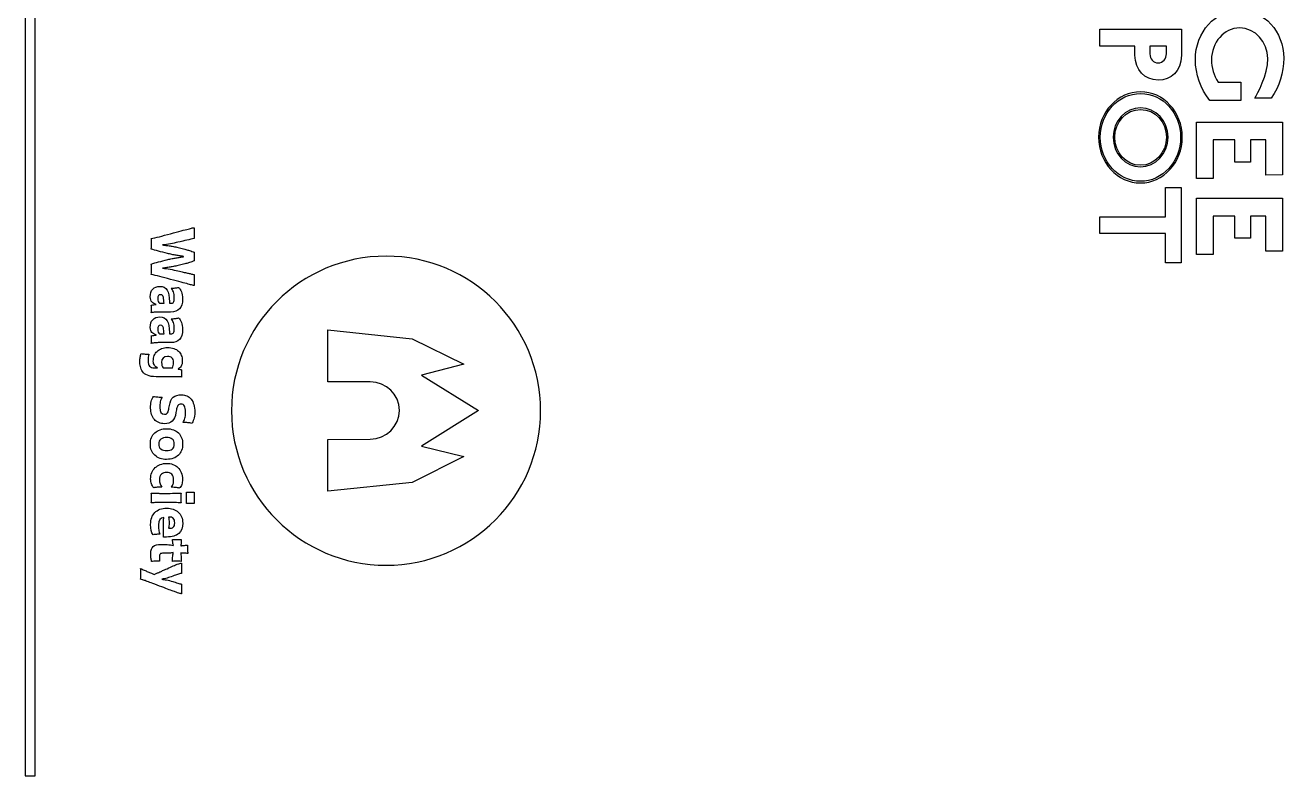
# Model space of a CAD drawing. Extents: x -98 to 566, y 230 to 443.
# Drawn here: x 66.46 to 102.43, y 321.01 to 342.46 of the extents above; entities that cross this region are included whole.
import ezdxf

# ---------------------------------------------------------------- set-up
doc = ezdxf.new("R2010")
doc.units = 0
doc.layers.add('Layer', color=7, linetype='CONTINUOUS')
doc.layers.add('Layer_1', color=7, linetype='CONTINUOUS')

msp = doc.modelspace()

# ---------------------------------------------------------------- linework, layer by layer
at = {"layer": 'Layer', "color": 7}
for p, q in [((97.171751, 341.85497), (97.171751, 342.340586)), ((97.171751, 342.340586), (99.50041, 342.340586)), ((99.50041, 342.340586), (99.50041, 341.596868)), ((98.175483, 341.85497), (97.171751, 341.85497)), ((98.175483, 341.596868), (98.175483, 341.85497)), ((99.073584, 341.85497), (98.60183, 341.85497)), ((98.60183, 341.85497), (98.60183, 341.637973)), ((99.073584, 341.637973), (99.073584, 341.85497)), ((98.175483, 341.596868), (98.175483, 341.596868)), ((99.073584, 341.637017), (99.073584, 341.637973)), ((99.901902, 341.479288), (99.901902, 341.479288)), ((100.552417, 340.833075), (101.198629, 340.833075)), ((101.198629, 340.833075), (101.198629, 340.307311)), ((102.071398, 340.372792), (101.599166, 340.372792)), ((99.931536, 338.075679), (99.933448, 339.684997)), ((99.933448, 339.684997), (102.392592, 339.684997)), ((102.392592, 339.684997), (102.392592, 338.177487)), ((97.598576, 339.256738), (97.598576, 339.256738)), ((99.527176, 339.256738), (99.52622, 339.256738)), ((101.024171, 339.178351), (100.409504, 339.178351)), ((100.409504, 339.178351), (100.409504, 338.075679)), ((101.024171, 338.54361), (101.024171, 339.178351)), ((101.914625, 339.178351), (101.476328, 339.178351)), ((101.476328, 339.178351), (101.476328, 338.54361)), ((101.914625, 338.169361), (101.914625, 339.178351)), ((101.476328, 338.54361), (101.024171, 338.54361)), ((100.409504, 338.075679), (99.931536, 338.075679)), ((102.392592, 338.177487), (101.914625, 338.169361)), ((99.043472, 336.979699), (99.043472, 337.815665)), ((99.043472, 337.815665), (99.492762, 337.815665)), ((99.492762, 337.815665), (99.492762, 335.6672)), ((99.931536, 335.901404), (99.933448, 337.511677)), ((99.933448, 337.511677), (102.392592, 337.511677)), ((102.392592, 337.511677), (102.392592, 336.004645)), ((101.024171, 337.004076), (100.409504, 337.004076)), ((100.409504, 337.004076), (100.409504, 335.901404)), ((101.024171, 336.369335), (101.024171, 337.004076)), ((101.914625, 337.004076), (101.476328, 337.004076)), ((101.476328, 337.004076), (101.476328, 336.369335)), ((101.914625, 335.99652), (101.914625, 337.004076)), ((97.172229, 336.501732), (97.172229, 336.979699)), ((97.172229, 336.979699), (99.043472, 336.979699)), ((99.043472, 336.501732), (97.172229, 336.501732)), ((99.043472, 335.6672), (99.043472, 336.501732)), ((101.476328, 336.369335), (101.024171, 336.369335)), ((70.38493, 336.183208), (70.38493, 336.176566)), ((102.392592, 336.004645), (101.914625, 335.99652)), ((70.982912, 335.842767), (70.982912, 335.84941)), ((99.492762, 335.6672), (99.043472, 335.6672)), ((100.409504, 335.901404), (99.931536, 335.901404)), ((70.38493, 335.515611), (70.38493, 335.510629)), ((70.637554, 334.939), (70.640876, 334.942322)), ((70.205775, 334.472346), (70.205775, 334.478989)), ((70.303755, 334.512203), (70.431629, 334.512203)), ((70.586073, 334.548738), (70.586073, 334.512203)), ((70.586073, 334.512203), (70.630912, 334.512203)), ((70.614305, 334.259778), (70.292131, 334.259778)), ((70.637554, 334.064867), (70.640876, 334.068189)), ((70.205775, 333.598213), (70.205775, 333.604856)), ((70.303755, 333.63807), (70.431629, 333.63807)), ((70.586073, 333.674605), (70.586073, 333.63807)), ((70.586073, 333.63807), (70.630912, 333.63807)), ((75.111666, 332.263994), (75.111666, 333.750772)), ((75.111666, 333.750772), (77.518824, 333.494122)), ((77.518824, 333.494122), (78.996738, 332.768435)), ((70.614305, 333.385645), (70.292131, 333.385645)), ((78.996738, 332.768435), (77.784283, 332.458691)), ((70.157482, 332.665917), (70.213945, 332.664257)), ((70.516191, 332.411832), (70.203981, 332.411832)), ((70.245498, 332.660935), (70.247226, 332.665917)), ((70.833449, 332.636025), (70.835177, 332.631043)), ((77.784283, 332.458691), (79.42151, 331.449806)), ((76.324065, 332.263994), (75.111666, 332.263994)), ((79.42151, 331.449797), (77.784283, 330.423211)), ((79.42151, 331.449806), (79.42151, 331.449797)), ((81.191495, 331.440935), (81.191495, 331.440935)), ((75.111666, 330.617908), (76.324065, 330.626769)), ((75.111666, 329.139983), (75.111666, 330.617908)), ((77.784283, 330.423211), (78.996738, 330.131165)), ((78.996738, 330.131165), (77.518824, 329.38778)), ((77.518824, 329.38778), (75.111666, 329.139983)), ((70.416749, 327.830531), (70.416749, 328.230757)), ((70.501444, 327.830531), (70.416749, 327.830531)), ((70.695612, 327.381314), (70.692291, 327.384635)), ((70.693885, 327.590561), (70.697206, 327.595543)), ((70.911502, 327.376332), (70.90818, 327.37301)), ((70.911369, 327.583918), (70.913096, 327.580597)), ((70.368456, 326.630578), (70.368456, 326.622275))]:
    msp.add_line(p, q, dxfattribs=at)
for points in [[(99.901902, 341.479288), (99.901902, 342.264589), (100.475464, 342.891683), (101.167083, 342.891683)], [(101.167083, 342.891683), (101.858702, 342.891683), (102.42844, 342.28084), (102.42844, 341.515135)], [(101.166605, 342.379779), (100.718271, 342.379779), (100.36123, 341.963469), (100.36123, 341.47164)], [(101.971981, 341.503186), (101.971981, 341.983066), (101.606813, 342.375955), (101.166605, 342.379779)], [(98.834123, 340.889476), (98.452226, 340.88852), (98.175483, 341.176256), (98.175483, 341.596868)], [(98.60183, 341.637973), (98.60183, 341.492193), (98.697424, 341.379871), (98.837468, 341.379871)], [(99.50041, 341.596868), (99.50041, 341.12129), (99.197378, 340.889476), (98.834123, 340.889476)], [(98.837468, 341.379871), (98.903033, 341.38222), (98.964922, 341.410747), (99.009295, 341.459073)], [(99.009295, 341.459073), (99.053668, 341.507398), (99.076824, 341.57149), (99.073584, 341.637017)], [(100.313911, 340.307311), (100.04661, 340.639369), (99.901195, 341.053011), (99.901902, 341.479288)], [(100.36123, 341.47164), (100.360347, 341.244554), (100.426886, 341.022314), (100.552417, 340.833075)], [(101.599166, 340.372792), (101.674685, 340.503756), (101.971981, 341.023307), (101.971981, 341.503186)], [(102.42844, 341.515135), (102.426817, 341.107144), (102.302404, 340.70909), (102.071398, 340.372792)], [(98.33608, 340.555376), (97.685088, 340.555376), (97.134469, 339.978947), (97.134469, 339.256738)], [(97.182744, 339.254826), (97.182744, 339.946923), (97.699905, 340.507579), (98.33608, 340.507579)], [(99.52622, 339.256738), (99.52622, 339.978947), (98.987072, 340.555376), (98.33608, 340.555376)], [(98.33608, 340.507579), (98.972255, 340.507579), (99.478423, 339.946445), (99.478423, 339.256738)], [(101.198629, 340.307311), (101.198629, 340.307311), (100.313911, 340.307311), (100.313911, 340.307311)], [(98.33608, 340.097961), (97.903041, 340.097961), (97.550779, 339.720366), (97.550779, 339.256738)], [(97.598576, 339.256738), (97.598576, 339.690732), (97.927896, 340.050164), (98.33608, 340.050164)], [(99.121381, 339.256738), (99.121381, 339.723234), (98.769119, 340.097961), (98.33608, 340.097961)], [(98.33608, 340.050164), (98.744265, 340.050164), (99.073584, 339.690732), (99.073584, 339.256738)], [(97.134469, 339.256738), (97.134469, 338.526881), (97.680786, 337.950452), (98.332256, 337.950452)], [(98.331778, 337.996337), (97.698949, 337.996337), (97.182744, 338.562729), (97.182744, 339.254826)], [(97.550779, 339.256738), (97.550779, 338.788807), (97.901129, 338.407867), (98.332256, 338.407867)], [(98.332256, 338.455664), (97.925506, 338.455664), (97.598576, 338.815096), (97.598576, 339.256738)], [(99.478901, 339.254826), (99.478901, 338.560817), (98.964608, 337.996337), (98.331778, 337.996337)], [(98.332256, 338.407867), (98.763383, 338.407867), (99.121381, 338.790241), (99.121381, 339.256738)], [(98.332256, 337.950452), (98.983726, 337.950452), (99.527176, 338.526881), (99.527176, 339.256738)], [(99.073584, 339.256738), (99.073584, 338.815096), (98.739007, 338.455664), (98.332256, 338.455664)], [(71.120616, 336.633256), (71.172642, 336.646541), (71.211954, 336.656505), (71.238525, 336.663148)], [(71.238525, 336.663148), (71.266199, 336.668688), (71.285569, 336.671451), (71.296649, 336.671451)], [(71.296649, 336.671451), (71.295321, 336.653738), (71.294391, 336.638792), (71.293328, 336.626613)], [(70.067738, 336.359242), (70.126407, 336.371424), (70.203357, 336.389688), (70.298574, 336.414044)], [(70.069465, 336.327688), (70.069465, 336.339871), (70.069465, 336.350385), (70.067738, 336.359242)], [(70.071192, 336.289493), (70.071192, 336.302778), (70.071192, 336.315511), (70.069465, 336.327688)], [(70.071192, 336.251297), (70.071192, 336.26348), (70.071192, 336.276207), (70.071192, 336.289493)], [(70.298574, 336.414044), (70.393778, 336.438402), (70.498402, 336.46608), (70.612445, 336.497079)], [(70.612445, 336.497079), (70.73422, 336.530293), (70.83608, 336.55797), (70.918012, 336.580113)], [(71.085742, 336.314403), (71.011555, 336.296689), (70.924097, 336.276761), (70.823352, 336.254618)], [(70.918012, 336.580113), (71.001046, 336.602256), (71.068577, 336.61997), (71.120616, 336.633256)], [(71.296649, 336.359242), (71.230222, 336.347059), (71.159915, 336.332118), (71.085742, 336.314403)], [(71.293328, 336.626613), (71.293328, 336.61443), (71.293328, 336.603363), (71.293328, 336.593399)], [(71.293328, 336.593399), (71.293328, 336.582332), (71.293328, 336.572364), (71.293328, 336.563507)], [(71.293328, 336.563507), (71.293328, 336.553542), (71.293328, 336.541918), (71.293328, 336.528632)], [(71.293328, 336.528632), (71.293328, 336.493204), (71.293328, 336.464419), (71.293328, 336.442276)], [(71.293328, 336.442276), (71.293328, 336.419026), (71.294656, 336.391349), (71.296649, 336.359242)], [(70.067871, 336.060317), (70.07013, 336.089103), (70.071192, 336.116781), (70.071192, 336.143352)], [(70.270475, 336.000532), (70.189646, 336.022675), (70.122116, 336.042604), (70.067871, 336.060317)], [(70.071192, 336.216422), (70.071192, 336.226386), (70.071192, 336.238011), (70.071192, 336.251297)], [(70.071192, 336.143352), (70.071192, 336.169923), (70.071192, 336.194281), (70.071192, 336.216422)], [(70.527882, 335.934105), (70.437089, 335.956248), (70.351291, 335.978391), (70.270475, 336.000532)], [(70.615766, 336.209779), (70.54158, 336.193173), (70.464643, 336.184316), (70.38493, 336.183208)], [(70.38493, 336.176566), (70.429211, 336.172142), (70.471831, 336.167704), (70.512803, 336.16328)], [(70.512803, 336.16328), (70.553763, 336.15774), (70.594722, 336.151655), (70.635694, 336.145012)], [(70.652434, 335.905873), (70.610359, 335.914734), (70.568842, 335.924142), (70.527882, 335.934105)], [(70.823352, 336.254618), (70.760246, 336.241333), (70.691042, 336.226386), (70.615766, 336.209779)], [(70.635694, 336.145012), (70.677756, 336.137267), (70.720934, 336.12896), (70.765228, 336.120102)], [(70.765228, 336.120102), (70.810612, 336.110138), (70.85933, 336.098513), (70.911369, 336.085228)], [(70.911369, 336.085228), (70.968935, 336.070835), (71.017095, 336.058657), (71.055849, 336.048692)], [(71.055849, 336.048692), (71.09459, 336.037626), (71.127803, 336.027657), (71.155491, 336.0188)], [(71.155491, 336.0188), (71.184267, 336.009939), (71.209177, 336.00164), (71.230222, 335.99389)], [(71.230222, 335.99389), (71.251253, 335.986144), (71.2734, 335.977837), (71.296649, 335.968979)], [(71.296649, 335.968979), (71.294391, 335.947944), (71.292796, 335.928016), (71.291734, 335.909194)], [(70.067871, 335.63352), (70.127656, 335.652341), (70.196847, 335.67227), (70.275457, 335.693305)], [(70.069598, 335.553807), (70.069598, 335.5837), (70.069598, 335.610271), (70.067871, 335.63352)], [(70.275457, 335.693305), (70.354054, 335.714341), (70.441526, 335.737037), (70.537846, 335.761393)], [(70.537846, 335.761393), (70.577703, 335.771357), (70.618104, 335.780215), (70.659077, 335.787964)], [(70.765228, 335.575396), (70.720934, 335.565431), (70.677756, 335.556575), (70.635694, 335.548825)], [(70.776986, 335.882623), (70.737129, 335.889266), (70.695612, 335.897017), (70.652434, 335.905873)], [(70.659077, 335.787964), (70.701139, 335.795709), (70.741553, 335.802912), (70.780307, 335.809553)], [(70.911369, 335.606949), (70.858227, 335.594766), (70.809509, 335.584254), (70.765228, 335.575396)], [(70.889913, 335.864356), (70.855583, 335.869896), (70.817945, 335.875981), (70.776986, 335.882623)], [(70.780307, 335.809553), (70.819048, 335.816196), (70.855583, 335.82228), (70.889913, 335.827821)], [(70.982912, 335.84941), (70.956341, 335.853834), (70.925332, 335.858816), (70.889913, 335.864356)], [(70.889913, 335.827821), (70.925332, 335.833361), (70.956341, 335.838343), (70.982912, 335.842767)], [(71.055849, 335.643484), (71.017095, 335.632417), (70.968935, 335.620236), (70.911369, 335.606949)], [(71.155491, 335.673376), (71.127803, 335.663412), (71.09459, 335.653449), (71.055849, 335.643484)], [(71.230222, 335.698287), (71.209177, 335.690541), (71.184267, 335.682234), (71.155491, 335.673376)], [(71.296649, 335.723197), (71.2734, 335.714336), (71.251253, 335.706037), (71.230222, 335.698287)], [(71.291734, 335.909194), (71.291734, 335.890374), (71.291734, 335.868785), (71.291734, 335.844427)], [(71.291734, 335.844427), (71.291734, 335.821179), (71.291734, 335.79959), (71.291734, 335.779661)], [(71.291734, 335.779661), (71.291734, 335.759734), (71.293461, 335.740912), (71.296649, 335.723197)], [(76.775423, 335.857016), (74.336487, 335.857016), (72.359322, 333.879871), (72.359322, 331.440935)], [(81.191495, 331.440935), (81.191495, 333.879871), (79.214331, 335.857016), (76.775423, 335.857016)], [(70.067871, 335.332935), (70.0692, 335.3584), (70.069598, 335.383311), (70.069598, 335.407666)], [(70.308671, 335.274811), (70.215672, 335.298062), (70.135401, 335.317436), (70.067871, 335.332935)], [(70.071325, 335.472433), (70.071325, 335.49679), (70.071325, 335.523915), (70.069598, 335.553807)], [(70.069598, 335.407666), (70.070927, 335.430917), (70.071325, 335.452506), (70.071325, 335.472433)], [(70.612578, 335.195097), (70.504075, 335.223884), (70.402773, 335.250456), (70.308671, 335.274811)], [(70.512803, 335.530557), (70.472947, 335.525017), (70.430313, 335.520035), (70.38493, 335.515611)], [(70.38493, 335.510629), (70.461322, 335.507307), (70.536053, 335.498446), (70.609123, 335.484058)], [(70.635694, 335.548825), (70.594722, 335.541079), (70.553763, 335.534986), (70.512803, 335.530557)], [(70.609123, 335.484058), (70.683296, 335.468559), (70.756925, 335.452506), (70.829995, 335.435898)], [(70.916484, 335.115384), (70.833449, 335.137529), (70.732147, 335.1641), (70.612578, 335.195097)], [(70.829995, 335.435898), (70.887561, 335.422612), (70.937382, 335.410989), (70.979457, 335.401023)], [(70.979457, 335.401023), (71.022635, 335.391059), (71.061934, 335.382203), (71.097366, 335.374452)], [(71.097366, 335.374452), (71.132786, 335.366707), (71.165999, 335.359507), (71.197008, 335.352863)], [(71.197008, 335.352863), (71.228003, 335.345118), (71.261217, 335.337918), (71.296649, 335.331274)], [(71.295055, 335.284775), (71.295055, 335.270384), (71.295055, 335.257098), (71.293328, 335.244918)], [(71.293328, 335.244918), (71.293328, 335.231633), (71.293328, 335.218348), (71.293328, 335.205062)], [(71.293328, 335.205062), (71.293328, 335.191776), (71.293328, 335.176277), (71.293328, 335.158562)], [(71.296649, 335.331274), (71.296649, 335.313562), (71.296649, 335.298062), (71.295055, 335.284775)], [(70.038045, 334.696539), (70.038045, 334.790646), (70.061295, 334.863717), (70.107794, 334.915751)], [(70.107794, 334.915751), (70.155396, 334.967786), (70.224042, 334.993803), (70.31372, 334.993803)], [(70.31372, 334.993803), (70.411142, 334.993803), (70.480891, 334.958376), (70.522967, 334.887519)], [(70.522967, 334.887519), (70.565029, 334.815557), (70.586073, 334.70263), (70.586073, 334.548738)], [(70.697339, 334.837698), (70.681835, 334.881984), (70.661907, 334.915751), (70.637554, 334.939)], [(70.640876, 334.942322), (70.657483, 334.942322), (70.675192, 334.942853), (70.694018, 334.943982)], [(70.694018, 334.943982), (70.71283, 334.945045), (70.731098, 334.946746), (70.748821, 334.948964)], [(70.72225, 334.668308), (70.72225, 334.73695), (70.714013, 334.793414), (70.697339, 334.837698)], [(70.748821, 334.948964), (70.767633, 334.950027), (70.784798, 334.952286), (70.800302, 334.955607)], [(70.800302, 334.955607), (70.816909, 334.958929), (70.830739, 334.96225), (70.841819, 334.965571)], [(70.841819, 334.965571), (70.88056, 334.933466), (70.909908, 334.89084), (70.929836, 334.837698)], [(71.120749, 335.060581), (71.067607, 335.074976), (70.999518, 335.093244), (70.916484, 335.115384)], [(70.929836, 334.837698), (70.950867, 334.784557), (70.961389, 334.71813), (70.961389, 334.638415)], [(71.241979, 335.030689), (71.214292, 335.036229), (71.173891, 335.046191), (71.120749, 335.060581)], [(71.296782, 335.020725), (71.287881, 335.020726), (71.269653, 335.024046), (71.241979, 335.030689)], [(71.293328, 335.158562), (71.293328, 335.134207), (71.293328, 335.110404), (71.293328, 335.087153)], [(71.293328, 335.087153), (71.293328, 335.062797), (71.294656, 335.040654), (71.296649, 335.020725)], [(70.082884, 334.548738), (70.052991, 334.579738), (70.038045, 334.629005), (70.038045, 334.696539)], [(70.205775, 334.478989), (70.154838, 334.493383), (70.113879, 334.516632), (70.082884, 334.548738)], [(70.268881, 334.729753), (70.256658, 334.710933), (70.250613, 334.682147), (70.250613, 334.643397)], [(70.250613, 334.643397), (70.250613, 334.606863), (70.254998, 334.579184), (70.263899, 334.560363)], [(70.263899, 334.560363), (70.273863, 334.540436), (70.287149, 334.524382), (70.303755, 334.512203)], [(70.330327, 334.756324), (70.301537, 334.756326), (70.281051, 334.747463), (70.268881, 334.729753)], [(70.398415, 334.724771), (70.385129, 334.745808), (70.362424, 334.756326), (70.330327, 334.756324)], [(70.423325, 334.603541), (70.421067, 334.663327), (70.41283, 334.703736), (70.398415, 334.724771)], [(70.431562, 334.512203), (70.425982, 334.537667), (70.423325, 334.568114), (70.423325, 334.603541)], [(70.630912, 334.512203), (70.649724, 334.512204), (70.665228, 334.514421), (70.677411, 334.518846)], [(70.677411, 334.518846), (70.689634, 334.522167), (70.699, 334.529912), (70.705643, 334.542095)], [(70.705643, 334.542095), (70.712285, 334.553162), (70.71667, 334.56922), (70.718928, 334.590255)], [(70.718928, 334.590255), (70.721187, 334.610185), (70.72225, 334.636202), (70.72225, 334.668308)], [(70.961389, 334.638415), (70.961389, 334.505561), (70.933157, 334.409241), (70.876694, 334.349455)], [(70.067937, 334.455739), (70.087866, 334.461279), (70.111115, 334.465703), (70.137686, 334.469025)], [(70.069665, 334.40924), (70.069665, 334.423634), (70.069665, 334.439134), (70.067937, 334.455739)], [(70.067937, 334.238189), (70.069266, 334.260333), (70.069665, 334.278601), (70.069665, 334.292992)], [(70.179204, 334.256456), (70.14045, 334.253135), (70.103357, 334.24705), (70.067937, 334.238189)], [(70.071392, 334.349455), (70.071392, 334.374921), (70.071392, 334.394848), (70.069665, 334.40924)], [(70.069665, 334.292992), (70.070993, 334.306278), (70.071392, 334.3251), (70.071392, 334.349455)], [(70.107794, 334.041618), (70.155396, 334.093653), (70.224042, 334.11967), (70.31372, 334.11967)], [(70.137686, 334.469025), (70.16536, 334.471244), (70.188052, 334.472346), (70.205775, 334.472346)], [(70.292131, 334.259778), (70.256698, 334.259779), (70.21906, 334.258715), (70.179204, 334.256456)], [(70.31372, 334.11967), (70.411142, 334.11967), (70.480891, 334.084243), (70.522967, 334.013386)], [(70.876694, 334.349455), (70.82023, 334.289672), (70.732758, 334.259779), (70.614305, 334.259778)], [(70.038045, 333.822406), (70.038045, 333.916513), (70.061295, 333.989583), (70.107794, 334.041618)], [(70.082884, 333.674605), (70.052991, 333.705605), (70.038045, 333.754872), (70.038045, 333.822406)], [(70.268881, 333.85562), (70.256658, 333.8368), (70.250613, 333.808014), (70.250613, 333.769264)], [(70.250613, 333.769264), (70.250613, 333.73273), (70.254998, 333.705051), (70.263899, 333.68623)], [(70.330327, 333.882191), (70.301537, 333.882193), (70.281051, 333.87333), (70.268881, 333.85562)], [(70.398415, 333.850638), (70.385129, 333.871674), (70.362424, 333.882193), (70.330327, 333.882191)], [(70.423325, 333.729408), (70.421067, 333.789194), (70.41283, 333.829603), (70.398415, 333.850638)], [(70.522967, 334.013386), (70.565029, 333.941423), (70.586073, 333.828496), (70.586073, 333.674605)], [(70.697339, 333.963565), (70.681835, 334.007851), (70.661907, 334.041618), (70.637554, 334.064867)], [(70.640876, 334.068189), (70.657483, 334.068189), (70.675192, 334.06872), (70.694018, 334.069849)], [(70.694018, 334.069849), (70.71283, 334.070912), (70.731098, 334.072613), (70.748821, 334.074831)], [(70.72225, 333.794175), (70.72225, 333.862817), (70.714013, 333.91928), (70.697339, 333.963565)], [(70.718928, 333.716122), (70.721187, 333.736052), (70.72225, 333.762069), (70.72225, 333.794175)], [(70.748821, 334.074831), (70.767633, 334.075894), (70.784798, 334.078153), (70.800302, 334.081474)], [(70.800302, 334.081474), (70.816909, 334.084795), (70.830739, 334.088117), (70.841819, 334.091438)], [(70.841819, 334.091438), (70.88056, 334.059332), (70.909908, 334.016707), (70.929836, 333.963565)], [(70.961389, 333.764282), (70.961389, 333.631428), (70.933157, 333.535108), (70.876694, 333.475322)], [(70.929836, 333.963565), (70.950867, 333.910424), (70.961389, 333.843997), (70.961389, 333.764282)], [(70.067937, 333.581606), (70.087866, 333.587146), (70.111115, 333.59157), (70.137686, 333.594892)], [(70.069665, 333.535107), (70.069665, 333.5495), (70.069665, 333.565001), (70.067937, 333.581606)], [(70.067937, 333.364056), (70.069266, 333.3862), (70.069665, 333.404468), (70.069665, 333.418859)], [(70.071392, 333.475322), (70.071392, 333.500788), (70.071392, 333.520716), (70.069665, 333.535107)], [(70.069665, 333.418859), (70.070993, 333.432145), (70.071392, 333.450967), (70.071392, 333.475322)], [(70.205775, 333.604856), (70.154838, 333.619249), (70.113879, 333.642499), (70.082884, 333.674605)], [(70.137686, 333.594892), (70.16536, 333.59711), (70.188052, 333.598213), (70.205775, 333.598213)], [(70.263899, 333.68623), (70.273863, 333.666303), (70.287149, 333.650249), (70.303755, 333.63807)], [(70.431562, 333.63807), (70.425982, 333.663534), (70.423325, 333.69398), (70.423325, 333.729408)], [(70.876694, 333.475322), (70.82023, 333.415538), (70.732758, 333.385646), (70.614305, 333.385645)], [(70.630912, 333.63807), (70.649724, 333.638071), (70.665228, 333.640288), (70.677411, 333.644712)], [(70.677411, 333.644712), (70.689634, 333.648034), (70.699, 333.655779), (70.705643, 333.667962)], [(70.705643, 333.667962), (70.712285, 333.679029), (70.71667, 333.695087), (70.718928, 333.716122)], [(69.750613, 332.968163), (69.756193, 333.004698), (69.766662, 333.03902), (69.782166, 333.071126)], [(69.782166, 333.071126), (69.817585, 333.065586), (69.853575, 333.062264), (69.890111, 333.061162)], [(69.890111, 333.061162), (69.926646, 333.060099), (69.962623, 333.058398), (69.998056, 333.05618)], [(69.998056, 333.05618), (69.989154, 333.028502), (69.983654, 332.999716), (69.981449, 332.969824)], [(70.179204, 333.382323), (70.14045, 333.379002), (70.103357, 333.372917), (70.067937, 333.364056)], [(70.152566, 333.014662), (70.172494, 333.06227), (70.200168, 333.103233), (70.235601, 333.137553)], [(70.292131, 333.385645), (70.256698, 333.385646), (70.21906, 333.384582), (70.179204, 333.382323)], [(70.235601, 333.137553), (70.27102, 333.171874), (70.313653, 333.198445), (70.363474, 333.217267)], [(70.363474, 333.217267), (70.413295, 333.236088), (70.468642, 333.245498), (70.529543, 333.245498)], [(70.529543, 333.245498), (70.597073, 333.245498), (70.657416, 333.236637), (70.710558, 333.218927)], [(70.710558, 333.218927), (70.7637, 333.201214), (70.807981, 333.175749), (70.843414, 333.142536)], [(70.843414, 333.142536), (70.878833, 333.109322), (70.905962, 333.069465), (70.924787, 333.022966)], [(69.740648, 332.858557), (69.740648, 332.893986), (69.74397, 332.930521), (69.750613, 332.968163)], [(69.755595, 332.702452), (69.745631, 332.755595), (69.740648, 332.80763), (69.740648, 332.858557)], [(69.81704, 332.557972), (69.784929, 332.601152), (69.764443, 332.649312), (69.755595, 332.702452)], [(69.981449, 332.969824), (69.97919, 332.939931), (69.978127, 332.905611), (69.978127, 332.866861)], [(69.978127, 332.866861), (69.978127, 332.829219), (69.981449, 332.797666), (69.988091, 332.772201)], [(69.988091, 332.772201), (69.994734, 332.746738), (70.005243, 332.726256), (70.019645, 332.710756)], [(70.019645, 332.710756), (70.034033, 332.695257), (70.0523, 332.684186), (70.074447, 332.677542)], [(70.074447, 332.677542), (70.097697, 332.670899), (70.125371, 332.66702), (70.157482, 332.665917)], [(70.124334, 332.855236), (70.124334, 332.912808), (70.133767, 332.96595), (70.152566, 333.014662)], [(70.16087, 332.734006), (70.136504, 332.765006), (70.124334, 332.805415), (70.124334, 332.855236)], [(70.247226, 332.665917), (70.215114, 332.680311), (70.186325, 332.703006), (70.16087, 332.734006)], [(70.531137, 332.988091), (70.41821, 332.988091), (70.361747, 332.931075), (70.361747, 332.81704)], [(70.361747, 332.81704), (70.361747, 332.786041), (70.365068, 332.757809), (70.371711, 332.732345)], [(70.371711, 332.732345), (70.379417, 332.705775), (70.391081, 332.683078), (70.406585, 332.664257)], [(70.65735, 332.951556), (70.629663, 332.975914), (70.587601, 332.988091), (70.531137, 332.988091)], [(70.700528, 332.823683), (70.700528, 332.883468), (70.686126, 332.926093), (70.65735, 332.951556)], [(70.664059, 332.659275), (70.678447, 332.679204), (70.687853, 332.703006), (70.692291, 332.730684)], [(70.692291, 332.730684), (70.697871, 332.757255), (70.700528, 332.788256), (70.700528, 332.823683)], [(70.919805, 332.714077), (70.897658, 332.677543), (70.868869, 332.651525), (70.833449, 332.636025)], [(70.953019, 332.868522), (70.953019, 332.802094), (70.941992, 332.750613), (70.919805, 332.714077)], [(70.924787, 333.022966), (70.9436, 332.976466), (70.953019, 332.924985), (70.953019, 332.868522)], [(69.956538, 332.453349), (69.894535, 332.479921), (69.848035, 332.514796), (69.81704, 332.557972)], [(70.203981, 332.411832), (70.099902, 332.411833), (70.017426, 332.425671), (69.956538, 332.453349)], [(70.213945, 332.664257), (70.220588, 332.664258), (70.225504, 332.664258), (70.228892, 332.664257)], [(70.228892, 332.664257), (70.233276, 332.663194), (70.238856, 332.662038), (70.245498, 332.660935)], [(70.406585, 332.664257), (70.425398, 332.666475), (70.443665, 332.668136), (70.461388, 332.669239)], [(70.461388, 332.669239), (70.480201, 332.66924), (70.502348, 332.66924), (70.527816, 332.669239)], [(70.65901, 332.411832), (70.614716, 332.411833), (70.567114, 332.411833), (70.516191, 332.411832)], [(70.527816, 332.669239), (70.558811, 332.66924), (70.584824, 332.668176), (70.605868, 332.665917)], [(70.605868, 332.665917), (70.628002, 332.663699), (70.647386, 332.661493), (70.663993, 332.659275)], [(70.780241, 332.410171), (70.744808, 332.410172), (70.704394, 332.410702), (70.65901, 332.411832)], [(70.87324, 332.40685), (70.847771, 332.407912), (70.816776, 332.409068), (70.780241, 332.410171)], [(70.835177, 332.631043), (70.853989, 332.627721), (70.871712, 332.6244), (70.888319, 332.621079)], [(70.931364, 332.403528), (70.918078, 332.404591), (70.898695, 332.405747), (70.87324, 332.40685)], [(70.888319, 332.621079), (70.906028, 332.617757), (70.920416, 332.613878), (70.931497, 332.609454)], [(70.931497, 332.609454), (70.929238, 332.578455), (70.928175, 332.556313), (70.928175, 332.543026)], [(70.928175, 332.543026), (70.928175, 332.528634), (70.928175, 332.516456), (70.928175, 332.506491)], [(70.928175, 332.506491), (70.928175, 332.493205), (70.928175, 332.479921), (70.928175, 332.466634)], [(70.928175, 332.466634), (70.929504, 332.453349), (70.930434, 332.432314), (70.931497, 332.403528)], [(77.155971, 331.449806), (77.155971, 331.908747), (76.775141, 332.263994), (76.324065, 332.263994)], [(70.047943, 331.517239), (70.047943, 331.585881), (70.054054, 331.647327), (70.06621, 331.701575)], [(70.06621, 331.701575), (70.077237, 331.755824), (70.098866, 331.805645), (70.130977, 331.851038)], [(70.130977, 331.851038), (70.170834, 331.843292), (70.212896, 331.837752), (70.25719, 331.834431)], [(70.25719, 331.834431), (70.30147, 331.831109), (70.340224, 331.829449), (70.373438, 331.829449)], [(70.325278, 331.694933), (70.315314, 331.641791), (70.310332, 331.586988), (70.310332, 331.530524)], [(70.373438, 331.829449), (70.351291, 331.791805), (70.335242, 331.746968), (70.325278, 331.694933)], [(70.586006, 331.588648), (70.603716, 331.700469), (70.640251, 331.779628), (70.695612, 331.826127)], [(70.695612, 331.826127), (70.752076, 331.872627), (70.831789, 331.895876), (70.934752, 331.895876)], [(70.866663, 331.621862), (70.852262, 331.617438), (70.839534, 331.60747), (70.828467, 331.59197)], [(70.923127, 331.626844), (70.90098, 331.626844), (70.882154, 331.625184), (70.866663, 331.621862)], [(71.014465, 331.575363), (70.99342, 331.609683), (70.962983, 331.626844), (70.923127, 331.626844)], [(70.934752, 331.895876), (70.987894, 331.895876), (71.037714, 331.885354), (71.084214, 331.864323)], [(71.084214, 331.864323), (71.130713, 331.843287), (71.17057, 331.812288), (71.203783, 331.771324)], [(71.203783, 331.771324), (71.2381, 331.729253), (71.264671, 331.677772), (71.283497, 331.61688)], [(71.283497, 331.61688), (71.303425, 331.554881), (71.313389, 331.482918), (71.313389, 331.40099)], [(70.076174, 331.332902), (70.057349, 331.388259), (70.047943, 331.449704), (70.047943, 331.517239)], [(70.154227, 331.191743), (70.121013, 331.230493), (70.094987, 331.277547), (70.076174, 331.332902)], [(70.310332, 331.530524), (70.310332, 331.402097), (70.354054, 331.337884), (70.441526, 331.337884)], [(70.441526, 331.337884), (70.462557, 331.337884), (70.480267, 331.340648), (70.494668, 331.346188)], [(70.494668, 331.346188), (70.509057, 331.350612), (70.52124, 331.361688), (70.531204, 331.379401)], [(70.531204, 331.379401), (70.542231, 331.396008), (70.551677, 331.420919), (70.559435, 331.454133)], [(70.559435, 331.454133), (70.568337, 331.487346), (70.577145, 331.532185), (70.586006, 331.588648)], [(70.772004, 331.389366), (70.753178, 331.273117), (70.717201, 331.191191), (70.664059, 331.143583)], [(70.798575, 331.52056), (70.789674, 331.488453), (70.780852, 331.444722), (70.772004, 331.389366)], [(70.828467, 331.59197), (70.81744, 331.575363), (70.807423, 331.551559), (70.798575, 331.52056)], [(71.046018, 331.392687), (71.046018, 331.479043), (71.035522, 331.539934), (71.014465, 331.575363)], [(71.02609, 331.223297), (71.039375, 331.266474), (71.046018, 331.322938), (71.046018, 331.392687)], [(71.313389, 331.40099), (71.313389, 331.316849), (71.302893, 331.248207), (71.281836, 331.195065)], [(72.359322, 331.440935), (72.359322, 329.001999), (74.336487, 327.024855), (76.775423, 327.024855)], [(76.324065, 330.626769), (76.775141, 330.635123), (77.155971, 330.990701), (77.155971, 331.449806)], [(76.775423, 327.024855), (79.214331, 327.024855), (81.191495, 329.001999), (81.191495, 331.440935)], [(70.278779, 331.102066), (70.230061, 331.123102), (70.188543, 331.152995), (70.154227, 331.191743)], [(70.16924, 330.811704), (70.211302, 330.848239), (70.261122, 330.876471), (70.318702, 330.8964)], [(70.441526, 331.070513), (70.381742, 331.070513), (70.327483, 331.081035), (70.278779, 331.102066)], [(70.318702, 330.8964), (70.377371, 330.916328), (70.441593, 330.926292), (70.511342, 330.926292)], [(70.664059, 331.143583), (70.61202, 331.094871), (70.537846, 331.070513), (70.441526, 331.070513)], [(70.511342, 330.926292), (70.581091, 330.926292), (70.643639, 330.91577), (70.699, 330.894739)], [(70.699, 330.894739), (70.755463, 330.873704), (70.803065, 330.844364), (70.841819, 330.806722)], [(70.977929, 331.107048), (70.997858, 331.140262), (71.013907, 331.179012), (71.02609, 331.223297)], [(71.110785, 331.098745), (71.073134, 331.102066), (71.028853, 331.104829), (70.977929, 331.107048)], [(71.222051, 331.077156), (71.186619, 331.08712), (71.149525, 331.094317), (71.110785, 331.098745)], [(71.281836, 331.195065), (71.261908, 331.141923), (71.241979, 331.10262), (71.222051, 331.077156)], [(70.039706, 330.48787), (70.039706, 330.557619), (70.050733, 330.619618), (70.072919, 330.673867)], [(70.072919, 330.673867), (70.096169, 330.728117), (70.128267, 330.774062), (70.16924, 330.811704)], [(70.343546, 330.629028), (70.300368, 330.598029), (70.278779, 330.550976), (70.278779, 330.48787)], [(70.504633, 330.675528), (70.441526, 330.675528), (70.387826, 330.660029), (70.343546, 330.629028)], [(70.66572, 330.630689), (70.628068, 330.660581), (70.574382, 330.675528), (70.504633, 330.675528)], [(70.722183, 330.48787), (70.722183, 330.553191), (70.703358, 330.600797), (70.66572, 330.630689)], [(70.841819, 330.806722), (70.881676, 330.767972), (70.911568, 330.721474), (70.931497, 330.667224)], [(70.931497, 330.667224), (70.952528, 330.612975), (70.96305, 330.553191), (70.96305, 330.48787)], [(70.072919, 330.301872), (70.050773, 330.356122), (70.039706, 330.418121), (70.039706, 330.48787)], [(70.16924, 330.165696), (70.128267, 330.202232), (70.096169, 330.247623), (70.072919, 330.301872)], [(70.317041, 330.07934), (70.260578, 330.099269), (70.211302, 330.128054), (70.16924, 330.165696)], [(70.278779, 330.48787), (70.278779, 330.424763), (70.300368, 330.377711), (70.343546, 330.346711)], [(70.343546, 330.346711), (70.387826, 330.315712), (70.441526, 330.300213), (70.504633, 330.300212)], [(70.504633, 330.300212), (70.574382, 330.300213), (70.628068, 330.315159), (70.66572, 330.34505)], [(70.66572, 330.34505), (70.703358, 330.374943), (70.722183, 330.42255), (70.722183, 330.48787)], [(70.841819, 330.170678), (70.803065, 330.131929), (70.754905, 330.102037), (70.697339, 330.081)], [(70.931497, 330.308515), (70.910452, 330.254266), (70.88056, 330.208321), (70.841819, 330.170678)], [(70.96305, 330.48787), (70.96305, 330.42255), (70.952554, 330.362765), (70.931497, 330.308515)], [(70.082817, 329.674702), (70.106067, 329.728951), (70.138165, 329.775451), (70.179137, 329.8142)], [(70.179137, 329.8142), (70.221199, 329.852949), (70.269917, 329.882841), (70.325278, 329.903878)], [(70.50636, 330.049447), (70.437713, 330.049449), (70.374607, 330.059411), (70.317041, 330.07934)], [(70.325278, 329.903878), (70.381742, 329.924913), (70.442629, 329.935431), (70.507954, 329.935431)], [(70.697339, 330.081), (70.640876, 330.059965), (70.577211, 330.049449), (70.50636, 330.049447)], [(70.507954, 329.935431), (70.572163, 329.935431), (70.631948, 329.925467), (70.687309, 329.905538)], [(70.687309, 329.905538), (70.742656, 329.88561), (70.790271, 329.85627), (70.830128, 329.817522)], [(70.830128, 329.817522), (70.869985, 329.778772), (70.90098, 329.731166), (70.923127, 329.674702)], [(70.047943, 329.488705), (70.047943, 329.557347), (70.059501, 329.619346), (70.082817, 329.674702)], [(70.069532, 329.350868), (70.05513, 329.392939), (70.047943, 329.438884), (70.047943, 329.488705)], [(70.35517, 329.626542), (70.318635, 329.590007), (70.300368, 329.535758), (70.300368, 329.463795)], [(70.300368, 329.463795), (70.300368, 329.379654), (70.323059, 329.311565), (70.368456, 329.25953)], [(70.507954, 329.679685), (70.443732, 329.679685), (70.392808, 329.661971), (70.35517, 329.626542)], [(70.652434, 329.626542), (70.617002, 329.661971), (70.568842, 329.679685), (70.507954, 329.679685)], [(70.705576, 329.463795), (70.705576, 329.536865), (70.687853, 329.591114), (70.652434, 329.626542)], [(70.69063, 329.347546), (70.700594, 329.377439), (70.705576, 329.416189), (70.705576, 329.463795)], [(70.923127, 329.674702), (70.946376, 329.618239), (70.958001, 329.554026), (70.958001, 329.482062)], [(70.958001, 329.482062), (70.958001, 329.425599), (70.951358, 329.376332), (70.938073, 329.334261)], [(70.069598, 329.021466), (70.069598, 329.044716), (70.069598, 329.066859), (70.067871, 329.087894)], [(70.067871, 329.087894), (70.118794, 329.085675), (70.163075, 329.084015), (70.200726, 329.082912)], [(70.135959, 329.239601), (70.10717, 329.270602), (70.085023, 329.30769), (70.069532, 329.350868)], [(70.238922, 329.252887), (70.19795, 329.248463), (70.163633, 329.244026), (70.135959, 329.239601)], [(70.200726, 329.082912), (70.239467, 329.081849), (70.273797, 329.080693), (70.303689, 329.079591)], [(70.368456, 329.25953), (70.323059, 329.25953), (70.279881, 329.257311), (70.238922, 329.252887)], [(70.469758, 329.07793), (70.567181, 329.07793), (70.655197, 329.078993), (70.733808, 329.081251)], [(70.632506, 329.254548), (70.661282, 329.285548), (70.680666, 329.316547), (70.69063, 329.347546)], [(70.687309, 329.252887), (70.666264, 329.25395), (70.647997, 329.254548), (70.632506, 329.254548)], [(70.753736, 329.247905), (70.731589, 329.250124), (70.709442, 329.251784), (70.687309, 329.252887)], [(70.733808, 329.081251), (70.812405, 329.08347), (70.873851, 329.085675), (70.918145, 329.087894)], [(70.816842, 329.237941), (70.796914, 329.241262), (70.77587, 329.244584), (70.753736, 329.247905)], [(70.868324, 329.227977), (70.855038, 329.231298), (70.837873, 329.234619), (70.816842, 329.237941)], [(70.938073, 329.334261), (70.924787, 329.292191), (70.901538, 329.256762), (70.868324, 329.227977)], [(70.918145, 329.087894), (70.915886, 329.069074), (70.914292, 329.047485), (70.913229, 329.023127)], [(71.074316, 329.036413), (71.074316, 329.061877), (71.074316, 329.087341), (71.072589, 329.112804)], [(71.072589, 329.112804), (71.095839, 329.110586), (71.115767, 329.109483), (71.132374, 329.109483)], [(71.132374, 329.109483), (71.148981, 329.109483), (71.168909, 329.109483), (71.192159, 329.109483)], [(71.192159, 329.109483), (71.21319, 329.109483), (71.232015, 329.109483), (71.248622, 329.109483)], [(71.248622, 329.109483), (71.266332, 329.109483), (71.282381, 329.110546), (71.296782, 329.112804)], [(71.296782, 329.112804), (71.294524, 329.089555), (71.293461, 329.064644), (71.293461, 329.038073)], [(70.067871, 328.808898), (70.0692, 328.82772), (70.069598, 328.848755), (70.069598, 328.872004)], [(70.197405, 328.81388), (70.16087, 328.812817), (70.117692, 328.811117), (70.067871, 328.808898)], [(70.071325, 328.946735), (70.071325, 328.973306), (70.071325, 328.998217), (70.069598, 329.021466)], [(70.069598, 328.872004), (70.070927, 328.895254), (70.071325, 328.920164), (70.071325, 328.946735)], [(70.300368, 328.817201), (70.269359, 328.816139), (70.235043, 328.814983), (70.197405, 328.81388)], [(70.386724, 328.818862), (70.360153, 328.818864), (70.331363, 328.818331), (70.300368, 328.817201)], [(70.303689, 329.079591), (70.334684, 329.078528), (70.362916, 329.07793), (70.388384, 329.07793)], [(70.47308, 328.818862), (70.443187, 328.818864), (70.414397, 328.818864), (70.386724, 328.818862)], [(70.388384, 329.07793), (70.414955, 329.07793), (70.442071, 329.07793), (70.469758, 329.07793)], [(70.735469, 328.815541), (70.659077, 328.817759), (70.571605, 328.818862), (70.47308, 328.818862)], [(70.918145, 328.808898), (70.873851, 328.811117), (70.812963, 328.813322), (70.735469, 328.815541)], [(70.913229, 329.023127), (70.913229, 328.998771), (70.913229, 328.973306), (70.913229, 328.946735)], [(70.913229, 328.946735), (70.913229, 328.922379), (70.913229, 328.897469), (70.913229, 328.872004)], [(70.913229, 328.872004), (70.914558, 328.846541), (70.916019, 328.825506), (70.918145, 328.808898)], [(71.072589, 328.787309), (71.073917, 328.807239), (71.074316, 328.831595), (71.074316, 328.860379)], [(71.132374, 328.79063), (71.11687, 328.790632), (71.096941, 328.789568), (71.072589, 328.787309)], [(71.076043, 328.950057), (71.076043, 328.981057), (71.076043, 329.009842), (71.074316, 329.036413)], [(71.074316, 328.860379), (71.075645, 328.889165), (71.076043, 328.919058), (71.076043, 328.950057)], [(71.192159, 328.79063), (71.168909, 328.790632), (71.148981, 328.790632), (71.132374, 328.79063)], [(71.245301, 328.79063), (71.230899, 328.790632), (71.21319, 328.790632), (71.192159, 328.79063)], [(71.296782, 328.787309), (71.276854, 328.789528), (71.259689, 328.79063), (71.245301, 328.79063)], [(71.293461, 329.038073), (71.293461, 329.010396), (71.293461, 328.981057), (71.293461, 328.950057)], [(71.293461, 328.950057), (71.293461, 328.919058), (71.293461, 328.890272), (71.293461, 328.863701)], [(71.293461, 328.863701), (71.293461, 328.83713), (71.294789, 328.811667), (71.296782, 328.787309)], [(70.048076, 328.190901), (70.048076, 328.262864), (70.05804, 328.327631), (70.077968, 328.385201)], [(70.077968, 328.385201), (70.098999, 328.441665), (70.128891, 328.489825), (70.167645, 328.529681)], [(70.167645, 328.529681), (70.206386, 328.569538), (70.254001, 328.600538), (70.310465, 328.62268)], [(70.428374, 328.393505), (70.325411, 328.382438), (70.273929, 328.311578), (70.273929, 328.180936)], [(70.310465, 328.62268), (70.368031, 328.643716), (70.432798, 328.654233), (70.504765, 328.654233)], [(70.41841, 328.317113), (70.419738, 328.332613), (70.420668, 328.347559), (70.421731, 328.361952)], [(70.421731, 328.361952), (70.423989, 328.376345), (70.426115, 328.386862), (70.428374, 328.393505)], [(70.504765, 328.654233), (70.572296, 328.654233), (70.634299, 328.644827), (70.690763, 328.626002)], [(70.695612, 328.366934), (70.667925, 328.391291), (70.623086, 328.402916), (70.561096, 328.401808)], [(70.561096, 328.401808), (70.56548, 328.379667), (70.568802, 328.354202), (70.57106, 328.325417)], [(70.690763, 328.626002), (70.747226, 328.607181), (70.795386, 328.579502), (70.835243, 328.542967)], [(70.737129, 328.234079), (70.737129, 328.297186), (70.723286, 328.341471), (70.695612, 328.366934)], [(70.835243, 328.542967), (70.876202, 328.506432), (70.907755, 328.462147), (70.929902, 328.410112)], [(70.929902, 328.410112), (70.953152, 328.35697), (70.964777, 328.296632), (70.964777, 328.229096)], [(70.116164, 327.891976), (70.070767, 327.957297), (70.048076, 328.056939), (70.048076, 328.190901)], [(70.273929, 328.180936), (70.273929, 328.134438), (70.276188, 328.087385), (70.280572, 328.039778)], [(70.280572, 328.039778), (70.284956, 327.992172), (70.29496, 327.948994), (70.310465, 327.910244)], [(70.416682, 328.268953), (70.418011, 328.284453), (70.41841, 328.300507), (70.41841, 328.317113)], [(70.416682, 328.230757), (70.416682, 328.240721), (70.416682, 328.253454), (70.416682, 328.268953)], [(70.562757, 328.081295), (70.593752, 328.081296), (70.620323, 328.083514), (70.64247, 328.087938)], [(70.57106, 328.151044), (70.568802, 328.123366), (70.566012, 328.100117), (70.562823, 328.081295)], [(70.57106, 328.325417), (70.574382, 328.295525), (70.575976, 328.264525), (70.575976, 328.232418)], [(70.575976, 328.232418), (70.575976, 328.205848), (70.574249, 328.178723), (70.57106, 328.151044)], [(70.64247, 328.087938), (70.664604, 328.091259), (70.682327, 328.09846), (70.695612, 328.109527)], [(70.695612, 328.109527), (70.71, 328.120594), (70.720522, 328.136099), (70.727165, 328.156026)], [(70.727165, 328.156026), (70.733808, 328.175956), (70.737129, 328.201973), (70.737129, 328.234079)], [(70.964777, 328.229096), (70.964777, 328.100671), (70.927126, 328.002136), (70.85185, 327.933493)], [(70.17927, 327.903601), (70.157123, 327.901382), (70.136092, 327.897516), (70.116164, 327.891976)], [(70.242376, 327.908583), (70.223551, 327.90752), (70.20252, 327.90582), (70.17927, 327.903601)], [(70.290536, 327.910244), (70.278314, 327.910245), (70.262305, 327.909712), (70.242376, 327.908583)], [(70.310465, 327.910244), (70.310465, 327.910245), (70.303822, 327.910245), (70.290536, 327.910244)], [(70.85185, 327.933493), (70.776561, 327.864852), (70.659754, 327.830532), (70.501444, 327.830531)], [(70.680599, 327.688542), (70.678341, 327.718434), (70.676747, 327.743344), (70.675551, 327.763273)], [(70.675551, 327.763273), (70.696582, 327.761054), (70.715407, 327.759951), (70.732014, 327.759951)], [(70.697206, 327.595543), (70.689501, 327.626543), (70.683921, 327.657543), (70.680599, 327.688542)], [(70.732014, 327.759951), (70.749724, 327.758888), (70.77021, 327.758291), (70.79346, 327.758291)], [(70.79346, 327.758291), (70.820031, 327.758291), (70.843281, 327.758822), (70.863209, 327.759951)], [(70.863209, 327.759951), (70.883137, 327.759951), (70.902508, 327.761014), (70.921333, 327.763273)], [(70.918012, 327.68356), (70.918012, 327.668061), (70.918012, 327.652006), (70.916285, 327.6354)], [(70.921333, 327.763273), (70.920005, 327.752206), (70.919075, 327.73947), (70.918012, 327.725077)], [(70.918012, 327.725077), (70.918012, 327.710685), (70.918012, 327.696845), (70.918012, 327.68356)], [(70.051198, 327.359725), (70.051198, 327.452724), (70.074992, 327.519705), (70.122607, 327.560668)], [(70.05784, 327.235173), (70.053456, 327.268388), (70.051198, 327.309905), (70.051198, 327.359725)], [(70.122607, 327.560668), (70.171312, 327.601633), (70.241619, 327.622114), (70.333515, 327.622114)], [(70.302028, 327.304922), (70.29977, 327.287208), (70.298707, 327.263959), (70.298707, 327.235173)], [(70.318635, 327.344779), (70.31093, 327.335917), (70.30535, 327.322637), (70.302028, 327.304922)], [(70.35517, 327.363046), (70.339666, 327.359725), (70.327483, 327.35364), (70.318635, 327.344779)], [(70.333515, 327.622114), (70.35897, 327.622114), (70.38776, 327.621583), (70.419871, 327.620453)], [(70.418277, 327.366368), (70.392808, 327.366369), (70.371777, 327.365305), (70.35517, 327.363046)], [(70.499651, 327.368028), (70.470861, 327.366965), (70.443732, 327.366368), (70.418277, 327.366368)], [(70.419871, 327.620453), (70.453085, 327.618235), (70.486299, 327.616029), (70.519512, 327.613811)], [(70.581024, 327.37135), (70.555556, 327.369131), (70.528427, 327.368028), (70.499651, 327.368028)], [(70.519512, 327.613811), (70.552726, 327.610489), (70.584279, 327.607168), (70.614172, 327.603846)], [(70.649113, 327.376332), (70.629184, 327.374113), (70.606479, 327.372452), (70.581024, 327.37135)], [(70.614172, 327.603846), (70.645167, 327.599422), (70.671738, 327.594985), (70.693885, 327.590561)], [(70.692291, 327.384635), (70.683389, 327.381314), (70.669041, 327.37855), (70.649113, 327.376332)], [(70.677278, 327.248459), (70.679537, 327.272816), (70.681662, 327.297173), (70.683921, 327.321529)], [(70.683921, 327.321529), (70.687242, 327.345887), (70.691095, 327.365815), (70.695612, 327.381314)], [(70.90818, 327.37301), (70.911502, 327.361944), (70.91376, 327.34478), (70.914823, 327.321529)], [(70.916285, 327.6354), (70.914956, 327.618793), (70.913495, 327.601633), (70.911369, 327.583918)], [(71.011143, 327.366368), (70.975711, 327.365305), (70.942497, 327.368586), (70.911502, 327.376332)], [(70.913096, 327.580597), (70.920802, 327.582815), (70.931364, 327.585021), (70.944649, 327.587239)], [(70.914823, 327.321529), (70.917082, 327.298281), (70.918145, 327.273923), (70.918145, 327.248459)], [(70.944649, 327.587239), (70.959037, 327.588302), (70.974542, 327.589458), (70.991149, 327.590561)], [(70.991149, 327.590561), (71.008858, 327.591624), (71.027126, 327.59278), (71.045951, 327.593882)], [(71.114106, 327.361386), (71.080892, 327.364707), (71.046563, 327.366368), (71.011143, 327.366368)], [(71.045951, 327.593882), (71.064764, 327.593882), (71.082487, 327.594414), (71.099093, 327.595543)], [(71.099093, 327.595543), (71.099093, 327.580044), (71.099093, 327.562329), (71.099093, 327.542401)], [(71.099093, 327.542401), (71.100422, 327.521366), (71.101352, 327.500331), (71.102415, 327.479295)], [(71.102415, 327.479295), (71.103743, 327.457153), (71.104673, 327.436117), (71.105736, 327.416188)], [(71.105736, 327.416188), (71.107995, 327.395153), (71.110785, 327.376886), (71.113973, 327.361386)], [(69.765625, 326.856432), (69.764297, 326.878575), (69.763367, 326.904039), (69.762304, 326.932824)], [(69.762304, 326.932824), (69.793299, 326.916217), (69.827071, 326.900164), (69.863606, 326.884664)], [(70.077769, 327.13221), (70.068867, 327.167639), (70.062264, 327.201961), (70.05784, 327.235173)], [(70.137554, 327.138853), (70.115407, 327.136634), (70.095478, 327.134429), (70.077769, 327.13221)], [(70.20232, 327.142174), (70.181276, 327.141112), (70.159687, 327.139956), (70.137554, 327.138853)], [(70.262105, 327.142174), (70.244382, 327.142176), (70.224454, 327.142176), (70.20232, 327.142174)], [(70.303623, 327.142174), (70.294721, 327.142176), (70.280918, 327.142176), (70.262105, 327.142174)], [(70.298707, 327.235173), (70.298707, 327.201961), (70.300301, 327.17096), (70.303623, 327.142174)], [(70.391706, 326.869717), (70.424919, 326.884111), (70.466981, 326.902931), (70.517918, 326.926181)], [(70.517918, 326.926181), (70.589873, 326.959395), (70.649113, 326.98652), (70.695612, 327.007555)], [(70.672362, 327.133871), (70.672362, 327.143835), (70.672362, 327.159335), (70.673957, 327.18037)], [(70.732147, 327.138853), (70.714424, 327.13779), (70.694496, 327.13609), (70.672362, 327.133871)], [(70.673957, 327.18037), (70.675285, 327.201407), (70.676215, 327.224102), (70.677278, 327.248459)], [(70.695612, 327.007555), (70.742111, 327.027483), (70.780307, 327.042983), (70.8102, 327.054054)], [(70.791932, 327.138853), (70.769785, 327.138854), (70.749857, 327.138854), (70.732147, 327.138853)], [(70.851717, 327.138853), (70.830673, 327.138854), (70.810744, 327.138854), (70.791932, 327.138853)], [(70.8102, 327.054054), (70.840092, 327.064018), (70.863887, 327.071215), (70.881609, 327.075643)], [(70.921466, 327.133871), (70.895998, 327.13609), (70.872748, 327.13775), (70.851717, 327.138853)], [(70.881609, 327.075643), (70.900422, 327.078965), (70.917029, 327.080625), (70.93143, 327.080625)], [(70.918145, 327.248459), (70.918145, 327.230745), (70.918145, 327.213031), (70.918145, 327.195316)], [(70.918145, 327.195316), (70.918145, 327.176496), (70.919473, 327.156014), (70.921466, 327.133871)], [(70.93143, 327.080625), (70.929172, 327.057376), (70.928109, 327.035233), (70.928109, 327.014198)], [(70.928109, 327.014198), (70.928109, 326.993163), (70.928109, 326.968252), (70.928109, 326.939466)], [(70.928109, 326.939466), (70.928109, 326.909574), (70.928109, 326.885218), (70.928109, 326.866396)], [(69.762304, 326.630578), (69.763632, 326.656042), (69.764562, 326.679292), (69.765625, 326.700327)], [(69.813785, 326.61231), (69.79496, 326.618953), (69.777795, 326.625038), (69.762304, 326.630578)], [(69.765625, 326.770076), (69.765625, 326.805505), (69.765625, 326.83429), (69.765625, 326.856432)], [(69.765625, 326.700327), (69.765625, 326.720255), (69.765625, 326.743505), (69.765625, 326.770076)], [(69.891838, 326.584079), (69.858624, 326.596262), (69.832598, 326.605668), (69.813785, 326.61231)], [(69.863606, 326.884664), (69.899025, 326.868057), (69.9339, 326.852558), (69.96823, 326.838164)], [(70.023032, 326.535919), (69.968774, 326.55474), (69.925052, 326.570793), (69.891838, 326.584079)], [(69.96823, 326.838164), (70.003649, 326.822665), (70.037421, 326.808826), (70.069532, 326.796647)], [(70.069532, 326.796647), (70.101629, 326.783362), (70.127098, 326.77063), (70.145923, 326.758451)], [(70.145923, 326.758451), (70.164736, 326.768415), (70.179682, 326.776166), (70.190762, 326.781701)], [(70.190762, 326.781701), (70.202985, 326.786125), (70.214556, 326.791107), (70.225637, 326.796647)], [(70.225637, 326.796647), (70.236664, 326.801071), (70.248328, 326.806053), (70.260511, 326.811593)], [(70.260511, 326.811593), (70.273797, 326.817133), (70.290948, 326.824321), (70.311993, 326.833182)], [(70.311993, 326.833182), (70.333023, 326.842044), (70.359595, 326.854219), (70.391706, 326.869717)], [(70.52124, 326.65881), (70.472522, 326.642203), (70.421598, 326.632793), (70.368456, 326.630578)], [(70.368456, 326.622275), (70.402773, 326.621212), (70.448169, 326.615632), (70.504633, 326.605668)], [(70.504633, 326.605668), (70.561096, 326.595704), (70.61922, 326.580205), (70.679005, 326.559168)], [(70.679005, 326.711952), (70.622542, 326.693132), (70.569944, 326.675417), (70.52124, 326.65881)], [(70.820164, 326.760112), (70.782513, 326.749045), (70.735469, 326.732988), (70.679005, 326.711952)], [(70.93143, 326.793326), (70.895998, 326.782259), (70.858904, 326.771184), (70.820164, 326.760112)], [(70.928109, 326.866396), (70.928109, 326.847576), (70.929437, 326.823218), (70.93143, 326.793326)], [(70.232279, 326.457866), (70.145923, 326.489973), (70.076174, 326.515992), (70.023032, 326.535919)], [(70.481383, 326.363207), (70.411634, 326.389779), (70.328599, 326.421332), (70.232279, 326.457866)], [(70.659077, 326.296779), (70.610359, 326.314494), (70.551132, 326.336637), (70.481383, 326.363207)], [(70.778647, 326.251941), (70.747638, 326.263007), (70.707782, 326.277959), (70.659077, 326.296779)], [(70.679005, 326.559168), (70.702255, 326.552526), (70.726049, 326.54533), (70.750415, 326.537579)], [(70.750415, 326.537579), (70.77587, 326.528718), (70.799678, 326.520974), (70.821825, 326.51433)], [(70.853378, 326.225369), (70.834552, 326.23091), (70.809642, 326.239763), (70.778647, 326.251941)], [(70.821825, 326.51433), (70.845074, 326.507687), (70.866105, 326.501602), (70.884931, 326.496062)], [(70.899877, 326.213745), (70.88885, 326.214807), (70.873306, 326.218727), (70.853378, 326.225369)], [(70.884931, 326.496062), (70.903743, 326.490522), (70.919247, 326.486656), (70.93143, 326.484437)], [(70.93143, 326.210423), (70.921466, 326.210425), (70.910944, 326.211486), (70.899877, 326.213745)], [(70.93143, 326.484437), (70.929172, 326.455653), (70.928109, 326.429082), (70.928109, 326.404724)], [(70.928109, 326.404724), (70.928109, 326.379261), (70.928109, 326.358779), (70.928109, 326.343279)], [(70.928109, 326.343279), (70.928109, 326.322244), (70.928109, 326.302315), (70.928109, 326.283494)], [(70.928109, 326.283494), (70.928109, 326.264673), (70.929437, 326.240317), (70.93143, 326.210423)]]:
    msp.add_open_spline(points, degree=3, dxfattribs=at)
at = {"layer": 'Layer_1', "color": 7}
for p, q in [((66.463333, 367.079306), (66.463333, 321.006528)), ((66.745556, 321.006528), (66.745556, 367.079306)), ((66.463333, 321.006528), (66.745556, 321.006528))]:
    msp.add_line(p, q, dxfattribs=at)

doc.saveas('drawing.dxf')
